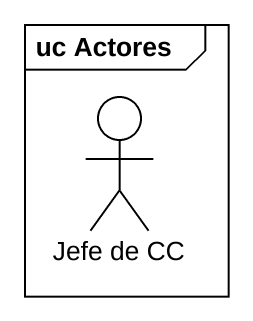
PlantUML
@startuml
mainframe uc Actores
actor "Jefe de CC" as Jefe_de_CC
@enduml
